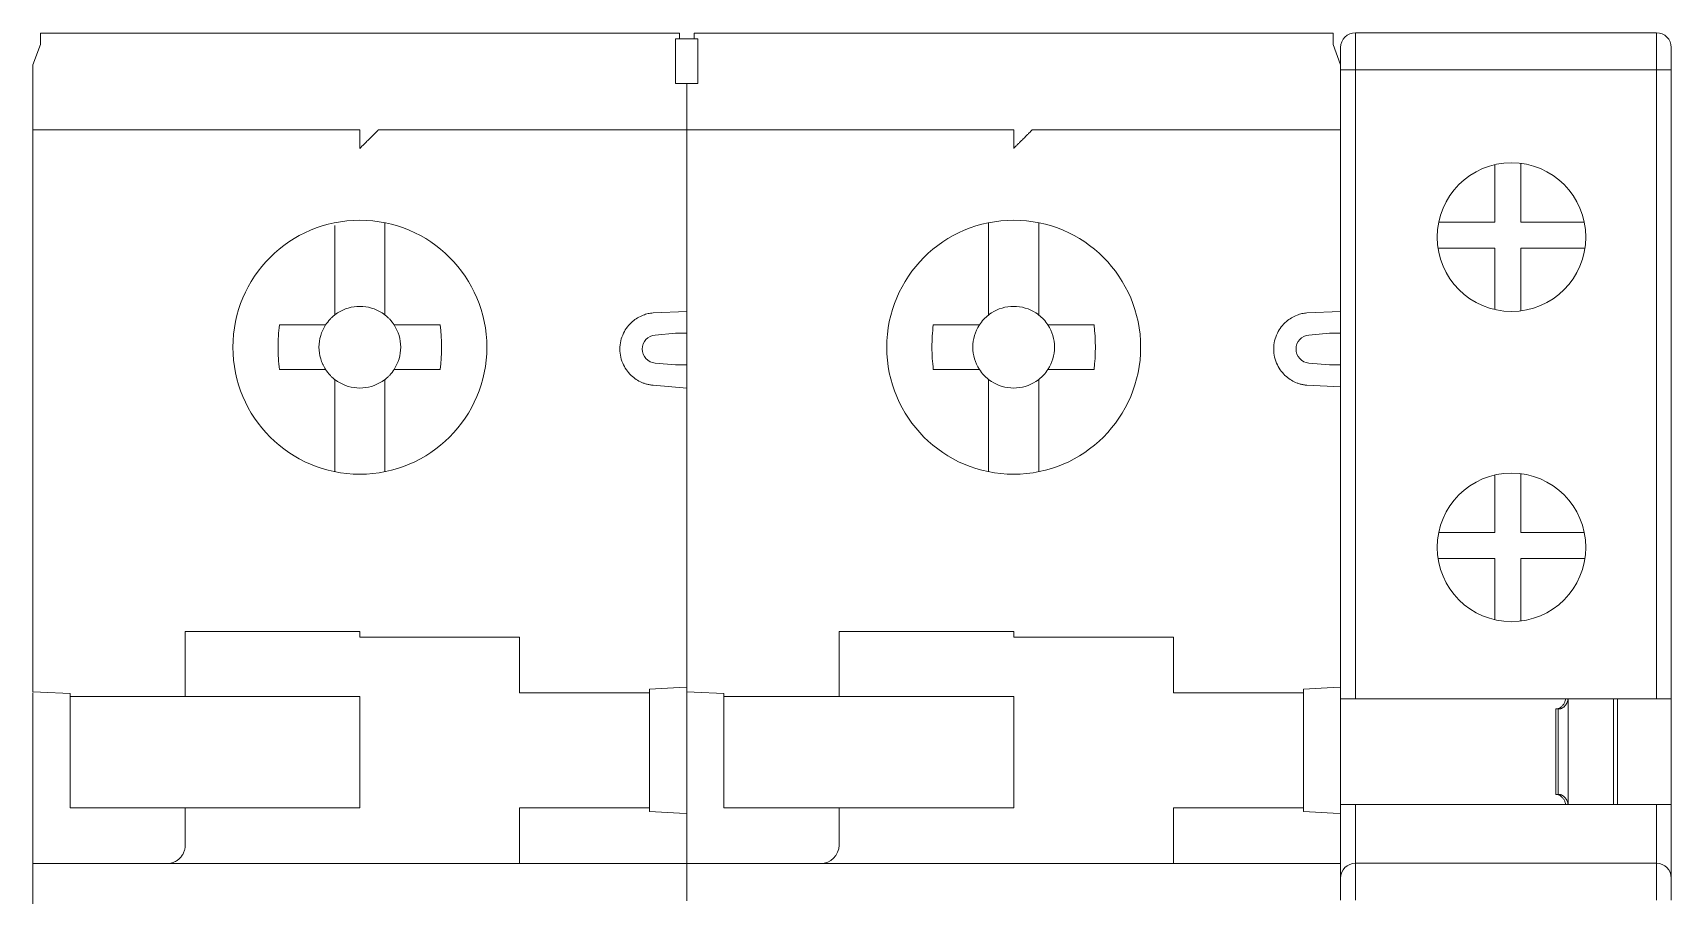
# Model space of a CAD drawing. Header units: millimetres. Extents: x 1359 to 3577, y 1336 to 3557.
# Drawn here: x 1655.37 to 1699.47, y 2789.13 to 2812.34 of the extents above; entities that cross this region are included whole.
import ezdxf

# ---------------------------------------------------------------- set-up
doc = ezdxf.new("R2010")
doc.units = ezdxf.units.MM
doc.layers.add('000-PI-Oprema', color=30, linetype='Continuous', lineweight=5)

msp = doc.modelspace()

# ---------------------------------------------------------------- linework, layer by layer
at = {"layer": '000-PI-Oprema', "color": 0, "lineweight": 0}
for p, q in [((1655.571, 2812.331), (1660.371, 2812.331)), ((1660.371, 2812.331), (1667.991, 2812.331)), ((1667.991, 2812.331), (1672.771, 2812.331)), ((1672.671, 2812.181), (1672.771, 2812.181)), ((1672.771, 2812.181), (1673.171, 2812.181)), ((1673.171, 2812.331), (1677.971, 2812.331)), ((1673.171, 2812.181), (1673.271, 2812.181)), ((1677.971, 2812.331), (1685.591, 2812.331)), ((1685.591, 2812.331), (1690.371, 2812.331)), ((1655.571, 2812.031), (1655.371, 2811.481)), ((1690.571, 2811.481), (1690.371, 2812.031)), ((1655.371, 2811.481), (1655.371, 2808.881)), ((1672.671, 2810.981), (1672.671, 2811.281)), ((1673.271, 2810.981), (1673.271, 2811.281)), ((1690.571, 2811.481), (1690.571, 2808.881)), ((1673.271, 2810.981), (1672.671, 2810.981)), ((1672.971, 2810.981), (1672.971, 2805.161)), ((1664.171, 2809.731), (1655.371, 2809.731)), ((1664.671, 2809.731), (1672.771, 2809.731)), ((1672.771, 2809.731), (1681.771, 2809.731)), ((1682.271, 2809.731), (1690.571, 2809.731)), ((1655.371, 2808.881), (1655.371, 2794.61)), ((1690.571, 2808.881), (1690.571, 2805.161)), ((1663.496, 2807.157), (1663.496, 2805.038)), ((1664.846, 2807.157), (1664.846, 2807.232)), ((1664.846, 2805.038), (1664.846, 2807.157)), ((1681.096, 2807.232), (1681.096, 2807.157)), ((1681.096, 2807.157), (1681.096, 2805.038)), ((1682.446, 2807.157), (1682.446, 2807.232)), ((1682.446, 2805.038), (1682.446, 2807.157)), ((1672.971, 2802.501), (1672.971, 2805.161)), ((1663.496, 2804.75), (1663.496, 2805.038)), ((1664.846, 2804.75), (1664.846, 2805.038)), ((1672.971, 2804.844), (1672.065, 2804.806)), ((1681.096, 2804.75), (1681.096, 2805.038)), ((1682.446, 2804.75), (1682.446, 2805.038)), ((1690.571, 2804.844), (1689.665, 2804.806)), ((1655.371, 2804.531), (1655.366, 2804.518)), ((1662.007, 2804.481), (1662.865, 2804.481)), ((1665.477, 2804.481), (1666.335, 2804.481)), ((1672.671, 2804.257), (1672.117, 2804.209)), ((1679.607, 2804.481), (1680.465, 2804.481)), ((1683.077, 2804.481), (1683.935, 2804.481)), ((1690.271, 2804.257), (1689.717, 2804.209)), ((1690.571, 2804.257), (1690.571, 2803.405)), ((1699.471, 2804.531), (1699.466, 2804.518)), ((1672.671, 2803.405), (1672.117, 2803.454)), ((1690.271, 2803.405), (1689.717, 2803.454)), ((1662.007, 2803.281), (1662.865, 2803.281)), ((1663.496, 2802.725), (1663.496, 2803.013)), ((1664.846, 2802.725), (1664.846, 2803.013)), ((1666.335, 2803.281), (1665.477, 2803.281)), ((1679.607, 2803.281), (1680.465, 2803.281)), ((1681.096, 2802.725), (1681.096, 2803.013)), ((1682.446, 2802.725), (1682.446, 2803.013)), ((1683.935, 2803.281), (1683.077, 2803.281)), ((1663.496, 2802.725), (1663.496, 2800.605)), ((1664.846, 2800.605), (1664.846, 2802.725)), ((1672.065, 2802.856), (1672.971, 2802.777)), ((1672.971, 2802.501), (1672.971, 2794.734)), ((1681.096, 2802.725), (1681.096, 2800.605)), ((1682.446, 2800.605), (1682.446, 2802.725)), ((1689.665, 2802.856), (1690.571, 2802.818)), ((1690.571, 2802.501), (1690.571, 2794.734)), ((1663.496, 2800.605), (1663.496, 2800.531)), ((1664.846, 2800.531), (1664.846, 2800.605)), ((1681.096, 2800.605), (1681.096, 2800.531)), ((1682.446, 2800.531), (1682.446, 2800.605)), ((1655.371, 2798.581), (1655.366, 2798.586)), ((1699.471, 2798.581), (1699.466, 2798.586)), ((1690.576, 2798.381), (1690.571, 2798.381)), ((1659.471, 2796.231), (1664.171, 2796.231)), ((1659.471, 2794.481), (1659.471, 2796.231)), ((1664.171, 2796.231), (1664.171, 2796.081)), ((1664.171, 2796.081), (1668.471, 2796.081)), ((1668.471, 2796.081), (1668.471, 2794.581)), ((1681.771, 2796.231), (1677.071, 2796.231)), ((1677.071, 2794.481), (1677.071, 2796.231)), ((1681.771, 2796.081), (1681.771, 2796.231)), ((1686.071, 2796.081), (1681.771, 2796.081)), ((1686.071, 2794.581), (1686.071, 2796.081)), ((1655.571, 2794.599), (1655.371, 2794.61)), ((1655.371, 2790.405), (1655.371, 2794.581)), ((1655.571, 2794.599), (1656.371, 2794.557)), ((1656.371, 2794.557), (1656.371, 2794.481)), ((1668.871, 2794.581), (1668.471, 2794.581)), ((1668.871, 2794.581), (1671.971, 2794.581)), ((1671.971, 2794.681), (1672.771, 2794.723)), ((1671.971, 2794.581), (1671.971, 2794.681)), ((1671.971, 2791.481), (1671.971, 2794.581)), ((1672.771, 2794.723), (1672.971, 2794.734)), ((1672.971, 2794.734), (1672.971, 2794.61)), ((1672.971, 2794.61), (1673.171, 2794.599)), ((1672.971, 2794.581), (1672.971, 2794.61)), ((1672.971, 2794.581), (1672.971, 2791.329)), ((1673.171, 2794.599), (1673.971, 2794.557)), ((1673.971, 2794.557), (1673.971, 2794.481)), ((1686.471, 2794.581), (1686.071, 2794.581)), ((1689.571, 2794.581), (1686.471, 2794.581)), ((1690.371, 2794.723), (1689.571, 2794.681)), ((1689.571, 2794.581), (1689.571, 2794.681)), ((1689.571, 2791.481), (1689.571, 2794.581)), ((1690.571, 2794.734), (1690.371, 2794.723)), ((1690.571, 2794.734), (1690.571, 2791.329)), ((1656.371, 2794.481), (1659.471, 2794.481)), ((1656.371, 2794.481), (1656.371, 2791.481)), ((1659.471, 2794.481), (1659.871, 2794.481)), ((1659.871, 2794.481), (1664.171, 2794.481)), ((1664.171, 2794.481), (1664.171, 2791.481)), ((1673.971, 2794.481), (1677.071, 2794.481)), ((1673.971, 2794.481), (1673.971, 2791.481)), ((1677.071, 2794.481), (1677.471, 2794.481)), ((1677.471, 2794.481), (1681.771, 2794.481)), ((1681.771, 2794.481), (1681.771, 2791.481)), ((1690.571, 2793.781), (1690.576, 2793.781)), ((1655.366, 2793.576), (1655.371, 2793.581)), ((1699.466, 2793.576), (1699.471, 2793.581)), ((1656.371, 2791.481), (1659.471, 2791.481)), ((1659.871, 2791.481), (1659.471, 2791.481)), ((1659.471, 2791.481), (1659.471, 2790.481)), ((1664.171, 2791.481), (1659.871, 2791.481)), ((1668.471, 2791.481), (1668.871, 2791.481)), ((1668.471, 2789.981), (1668.471, 2791.481)), ((1671.971, 2791.481), (1668.871, 2791.481)), ((1671.971, 2791.381), (1671.971, 2791.481)), ((1677.071, 2791.481), (1673.971, 2791.481)), ((1677.071, 2791.481), (1677.471, 2791.481)), ((1677.071, 2791.481), (1677.071, 2790.481)), ((1681.771, 2791.481), (1677.471, 2791.481)), ((1686.071, 2791.481), (1686.471, 2791.481)), ((1686.071, 2791.481), (1686.071, 2789.981)), ((1689.571, 2791.481), (1686.471, 2791.481)), ((1689.571, 2791.381), (1689.571, 2791.481)), ((1671.971, 2791.381), (1672.771, 2791.339)), ((1672.771, 2791.339), (1672.971, 2791.329)), ((1672.971, 2790.405), (1672.971, 2791.329)), ((1690.371, 2791.339), (1689.571, 2791.381)), ((1690.371, 2791.339), (1690.571, 2791.329)), ((1690.571, 2791.329), (1690.571, 2789.131)), ((1655.371, 2789.131), (1655.371, 2790.405)), ((1672.971, 2790.405), (1672.971, 2789.131)), ((1655.371, 2789.981), (1672.971, 2789.981)), ((1690.571, 2789.981), (1672.971, 2789.981)), ((1655.371, 2764.814), (1655.371, 2789.131)), ((1672.971, 2789.131), (1672.971, 2788.981))]:
    msp.add_line(p, q, dxfattribs=at)
at = {"layer": '000-PI-Oprema', "color": 0, "linetype": 'ByBlock', "lineweight": 0}
for p, q in [((1690.971, 2812.344), (1699.071, 2812.344)), ((1690.971, 2811.344), (1690.971, 2812.344)), ((1699.071, 2811.344), (1699.071, 2812.344)), ((1690.571, 2811.344), (1690.571, 2811.944)), ((1699.471, 2811.944), (1699.471, 2811.344)), ((1690.571, 2794.419), (1690.571, 2811.344)), ((1690.971, 2811.344), (1690.571, 2811.344)), ((1690.971, 2794.419), (1690.971, 2811.344)), ((1690.971, 2811.344), (1699.071, 2811.344)), ((1699.071, 2794.419), (1699.071, 2811.344)), ((1699.471, 2811.344), (1699.071, 2811.344)), ((1699.471, 2811.344), (1699.471, 2794.419)), ((1694.72, 2808.792), (1694.72, 2807.244)), ((1695.42, 2808.828), (1695.42, 2807.244)), ((1693.212, 2807.244), (1694.72, 2807.244)), ((1695.42, 2807.244), (1697.131, 2807.244)), ((1693.194, 2806.544), (1694.72, 2806.544)), ((1694.72, 2806.544), (1694.72, 2804.895)), ((1695.42, 2804.86), (1695.42, 2806.544)), ((1697.149, 2806.544), (1695.42, 2806.544)), ((1694.72, 2800.442), (1694.72, 2798.894)), ((1695.42, 2800.478), (1695.42, 2798.894)), ((1693.212, 2798.894), (1694.72, 2798.894)), ((1695.42, 2798.894), (1697.131, 2798.894)), ((1694.72, 2798.194), (1693.194, 2798.194)), ((1694.72, 2798.194), (1694.72, 2796.545)), ((1697.149, 2798.194), (1695.42, 2798.194)), ((1695.42, 2796.51), (1695.42, 2798.194)), ((1690.971, 2794.419), (1690.571, 2794.419)), ((1690.571, 2794.144), (1690.571, 2794.419)), ((1690.571, 2791.569), (1690.571, 2794.144)), ((1699.071, 2794.419), (1690.971, 2794.419)), ((1696.361, 2791.844), (1696.361, 2794.144)), ((1696.361, 2794.144), (1696.432, 2794.144)), ((1696.432, 2791.844), (1696.432, 2794.144)), ((1696.447, 2794.144), (1696.432, 2794.144)), ((1696.694, 2794.419), (1696.694, 2791.569)), ((1697.916, 2791.569), (1697.916, 2794.419)), ((1698.021, 2794.419), (1698.021, 2791.569)), ((1699.471, 2794.419), (1699.071, 2794.419)), ((1699.471, 2794.419), (1699.471, 2791.569)), ((1690.571, 2789.594), (1690.571, 2791.569)), ((1690.571, 2791.569), (1690.971, 2791.569)), ((1699.071, 2791.569), (1690.971, 2791.569)), ((1690.971, 2791.569), (1690.971, 2789.994)), ((1696.432, 2791.844), (1696.361, 2791.844)), ((1696.447, 2791.844), (1696.432, 2791.844)), ((1699.071, 2791.569), (1699.471, 2791.569)), ((1699.071, 2789.994), (1699.071, 2791.569)), ((1699.471, 2791.569), (1699.471, 2789.594)), ((1699.071, 2789.994), (1690.971, 2789.994)), ((1690.971, 2788.994), (1690.971, 2789.994)), ((1699.071, 2788.994), (1699.071, 2789.994)), ((1690.571, 2788.994), (1690.571, 2789.594)), ((1699.471, 2789.594), (1699.471, 2788.994))]:
    msp.add_line(p, q, dxfattribs=at)
for centre in [(1695.171, 2806.844), (1695.171, 2798.494)]:
    msp.add_circle(centre, 2, dxfattribs=at)
at = {"layer": '000-PI-Oprema', "color": 0, "lineweight": 0}
for centre in [(1664.171, 2803.881), (1681.771, 2803.881)]:
    msp.add_circle(centre, 3.418, dxfattribs=at)
at = {"layer": '000-PI-Oprema', "color": 0, "linetype": 'ByBlock', "lineweight": 0}
for centre, start, end in [((1690.971, 2811.944), 90, 180), ((1699.071, 2811.944), 0, 90), ((1690.971, 2789.594), 90, 180), ((1699.071, 2789.594), 0, 90)]:
    msp.add_arc(centre, 0.4, start, end, dxfattribs=at)
at = {"layer": '000-PI-Oprema', "color": 0, "lineweight": 0}
for centre, radius, start, end in [((1664.171, 2803.881), 1.1, 135, 136.9319), ((1664.171, 2803.881), 1.1, 123.0557, 133.0681), ((1664.171, 2803.881), 1.1, 46.9319, 56.9443), ((1664.171, 2803.881), 1.1, 45, 46.9319), ((1664.171, 2803.881), 1.1, 43.0681, 45), ((1681.771, 2803.881), 1.1, 135, 136.9319), ((1681.771, 2803.881), 1.1, 123.0557, 133.0681), ((1681.771, 2803.881), 1.1, 46.9319, 56.9443), ((1681.771, 2803.881), 1.1, 45, 46.9319), ((1681.771, 2803.881), 1.1, 43.0681, 45), ((1664.171, 2803.881), 1.1, 136.9319, 146.9443), ((1664.171, 2803.881), 1.1, 33.0557, 43.0681), ((1681.771, 2803.881), 1.1, 136.9319, 146.9443), ((1681.771, 2803.881), 1.1, 33.0557, 43.0681), ((1664.171, 2803.881), 1.1, 213.0557, 223.0681), ((1664.171, 2803.881), 1.1, 226.9319, 236.9443), ((1664.171, 2803.881), 1.1, 303.0557, 313.0681), ((1664.171, 2803.881), 1.1, 313.0681, 315), ((1664.171, 2803.881), 1.1, 315, 316.9319), ((1664.171, 2803.881), 1.1, 316.9319, 326.9443), ((1681.771, 2803.881), 1.1, 213.0557, 223.0681), ((1681.771, 2803.881), 1.1, 226.9319, 236.9443), ((1681.771, 2803.881), 1.1, 303.0557, 313.0681), ((1681.771, 2803.881), 1.1, 313.0681, 315), ((1681.771, 2803.881), 1.1, 315, 316.9319), ((1681.771, 2803.881), 1.1, 316.9319, 326.9443), ((1676.571, 2790.481), 0.5, 270, 0)]:
    msp.add_arc(centre, radius, start, end, dxfattribs=at)
for points, knots in [([(1655.571, 2812.031), (1655.571, 2812.057), (1655.571, 2812.112), (1655.571, 2812.187), (1655.571, 2812.252), (1655.571, 2812.298), (1655.571, 2812.326), (1655.571, 2812.329), (1655.571, 2812.331)], [0.2613825, 0.2613825, 0.2613825, 0.2613825, 0.3685854, 0.5000663, 0.6285535, 0.7600358, 0.8779631, 1, 1, 1, 1]), ([(1672.671, 2812.181), (1672.671, 2812.162), (1672.671, 2812.108), (1672.671, 2811.993), (1672.671, 2811.834), (1672.671, 2811.657), (1672.671, 2811.47), (1672.671, 2811.344), (1672.671, 2811.281)], [0.287427, 0.287427, 0.287427, 0.287427, 0.3699948, 0.5001298, 0.629921, 0.7600558, 0.879771, 1, 1, 1, 1]), ([(1672.771, 2812.181), (1672.771, 2812.182), (1672.771, 2812.238), (1672.771, 2812.306), (1672.771, 2812.323), (1672.771, 2812.331)], [0, 0, 0, 0, 0.010834, 0.505413, 1, 1, 1, 1]), ([(1673.171, 2812.331), (1673.171, 2812.323), (1673.171, 2812.306), (1673.171, 2812.238), (1673.171, 2812.182), (1673.171, 2812.181)], [0, 0, 0, 0, 0.494587, 0.989166, 1, 1, 1, 1]), ([(1673.271, 2812.181), (1673.271, 2812.133), (1673.271, 2812.068), (1673.271, 2811.803), (1673.271, 2811.543), (1673.271, 2811.281)], [0.2858647, 0.2858647, 0.2858647, 0.2858647, 0.5, 0.5, 1, 1, 1, 1]), ([(1690.371, 2812.031), (1690.371, 2812.088), (1690.371, 2812.141), (1690.371, 2812.277), (1690.371, 2812.331), (1690.371, 2812.331)], [0.262243, 0.262243, 0.262243, 0.262243, 0.5, 0.5, 1, 1, 1, 1]), ([(1664.171, 2809.731), (1664.171, 2809.73), (1664.171, 2809.729), (1664.171, 2809.716), (1664.171, 2809.694), (1664.171, 2809.652), (1664.171, 2809.588), (1664.171, 2809.508), (1664.171, 2809.42), (1664.171, 2809.326), (1664.171, 2809.263), (1664.171, 2809.231)], [0, 0, 0, 0, 0.080758, 0.160392, 0.240099, 0.368585, 0.500066, 0.628554, 0.760036, 0.877963, 1, 1, 1, 1]), ([(1664.671, 2809.731), (1664.671, 2809.731), (1664.669, 2809.73), (1664.66, 2809.72), (1664.645, 2809.706), (1664.624, 2809.684), (1664.597, 2809.657), (1664.564, 2809.624), (1664.517, 2809.577), (1664.45, 2809.51), (1664.369, 2809.428), (1664.274, 2809.334), (1664.209, 2809.269), (1664.171, 2809.231)], [0, 0, 0, 0, 0.056117, 0.113833, 0.173777, 0.236509, 0.302522, 0.372235, 0.446007, 0.56933, 0.712859, 0.83153, 1, 1, 1, 1]), ([(1681.771, 2809.231), (1681.771, 2809.362), (1681.771, 2809.492), (1681.771, 2809.677), (1681.771, 2809.731), (1681.771, 2809.731)], [0, 0, 0, 0, 0.5, 0.5, 1, 1, 1, 1]), ([(1681.771, 2809.231), (1681.793, 2809.253), (1681.837, 2809.296), (1681.901, 2809.361), (1681.972, 2809.432), (1682.049, 2809.509), (1682.125, 2809.585), (1682.188, 2809.648), (1682.235, 2809.695), (1682.266, 2809.726), (1682.269, 2809.729), (1682.271, 2809.731)], [0, 0, 0, 0, 0.097283, 0.192791, 0.287384, 0.42418, 0.554334, 0.675821, 0.789691, 0.896334, 1, 1, 1, 1]), ([(1690.571, 2805.16), (1690.571, 2805.16), (1690.571, 2805.158), (1690.571, 2805.145), (1690.571, 2805.123), (1690.571, 2805.084), (1690.571, 2805.014), (1690.571, 2804.901), (1690.571, 2804.763), (1690.571, 2804.606), (1690.571, 2804.435), (1690.571, 2804.316), (1690.571, 2804.257)], [0, 0, 0, 0, 0.062572, 0.124512, 0.186422, 0.248903, 0.373491, 0.498598, 0.623567, 0.749199, 0.874318, 1, 1, 1, 1]), ([(1664.771, 2804.803), (1664.594, 2804.919), (1664.383, 2804.981), (1663.96, 2804.981), (1663.749, 2804.919), (1663.571, 2804.803)], [0, 0, 0, 0, 0.5, 0.5, 1, 1, 1, 1]), ([(1672.065, 2802.856), (1672.034, 2802.86), (1671.974, 2802.867), (1671.885, 2802.888), (1671.774, 2802.924), (1671.645, 2802.987), (1671.5, 2803.092), (1671.368, 2803.231), (1671.259, 2803.408), (1671.187, 2803.611), (1671.163, 2803.831), (1671.187, 2804.052), (1671.259, 2804.254), (1671.368, 2804.432), (1671.499, 2804.57), (1671.645, 2804.676), (1671.788, 2804.744), (1671.929, 2804.789), (1672.019, 2804.8), (1672.065, 2804.806)], [0, 0, 0, 0, 0.031513, 0.062833, 0.094232, 0.152293, 0.210532, 0.279327, 0.348301, 0.424071, 0.50002, 0.57579, 0.651739, 0.720534, 0.789508, 0.84757, 0.905809, 0.95275, 1, 1, 1, 1]), ([(1682.371, 2804.803), (1682.194, 2804.919), (1681.983, 2804.981), (1681.56, 2804.981), (1681.349, 2804.919), (1681.171, 2804.803)], [0, 0, 0, 0, 0.5, 0.5, 1, 1, 1, 1]), ([(1689.665, 2802.856), (1689.634, 2802.86), (1689.574, 2802.867), (1689.485, 2802.888), (1689.374, 2802.924), (1689.245, 2802.987), (1689.1, 2803.092), (1688.968, 2803.231), (1688.859, 2803.408), (1688.787, 2803.611), (1688.763, 2803.831), (1688.787, 2804.052), (1688.859, 2804.254), (1688.968, 2804.432), (1689.099, 2804.57), (1689.245, 2804.676), (1689.388, 2804.744), (1689.529, 2804.789), (1689.619, 2804.8), (1689.665, 2804.806)], [0, 0, 0, 0, 0.031513, 0.062833, 0.094232, 0.152293, 0.210532, 0.279327, 0.348301, 0.424071, 0.50002, 0.57579, 0.651739, 0.720534, 0.789508, 0.84757, 0.905809, 0.95275, 1, 1, 1, 1]), ([(1662.007, 2804.481), (1661.983, 2804.282), (1661.959, 2803.881), (1661.983, 2803.48), (1662.008, 2803.281), (1662.007, 2803.281)], [-0.000008, -0.000008, -0.000008, -0.000008, 0.499992, 0.999992, 1, 1, 1, 1]), ([(1665.477, 2804.481), (1665.41, 2804.481), (1665.285, 2804.481), (1665.154, 2804.481), (1665.093, 2804.481)], [0, 0, 0, 0, 0.54278, 1, 1, 1, 1]), ([(1672.117, 2803.454), (1672.024, 2803.462), (1671.934, 2803.506), (1671.808, 2803.644), (1671.771, 2803.738), (1671.771, 2803.925), (1671.808, 2804.018), (1671.934, 2804.156), (1672.024, 2804.2), (1672.117, 2804.209)], [0, 0, 0, 0, 0.25, 0.25, 0.5, 0.5, 0.75, 0.75, 1, 1, 1, 1]), ([(1672.971, 2804.257), (1672.971, 2804.257), (1672.939, 2804.257), (1672.828, 2804.257), (1672.75, 2804.257), (1672.671, 2804.257)], [0, 0, 0, 0, 0.5, 0.5, 1, 1, 1, 1]), ([(1679.607, 2804.481), (1679.583, 2804.282), (1679.559, 2803.881), (1679.583, 2803.48), (1679.608, 2803.281), (1679.607, 2803.281)], [0, 0, 0, 0, 0.5, 1, 1.000008, 1.000008, 1.000008, 1.000008]), ([(1683.077, 2804.481), (1683.01, 2804.481), (1682.885, 2804.481), (1682.754, 2804.481), (1682.693, 2804.481)], [0, 0, 0, 0, 0.54278, 1, 1, 1, 1]), ([(1689.717, 2803.454), (1689.624, 2803.462), (1689.534, 2803.506), (1689.408, 2803.644), (1689.371, 2803.738), (1689.371, 2803.925), (1689.408, 2804.018), (1689.534, 2804.156), (1689.624, 2804.2), (1689.717, 2804.209)], [0, 0, 0, 0, 0.25, 0.25, 0.5, 0.5, 0.75, 0.75, 1, 1, 1, 1]), ([(1690.571, 2804.257), (1690.571, 2804.257), (1690.539, 2804.257), (1690.428, 2804.257), (1690.35, 2804.257), (1690.271, 2804.257)], [0, 0, 0, 0, 0.5, 0.5, 1, 1, 1, 1]), ([(1663.249, 2803.281), (1663.251, 2803.283), (1663.249, 2803.281), (1663.249, 2803.282), (1663.249, 2803.282), (1663.249, 2803.282), (1663.249, 2803.283), (1663.248, 2803.284), (1663.246, 2803.286), (1663.243, 2803.291), (1663.237, 2803.301), (1663.225, 2803.321), (1663.202, 2803.361), (1663.16, 2803.443), (1663.095, 2803.617), (1663.071, 2803.776), (1663.071, 2803.881)], [0, 0, 0, 0, 0.000244, 0.000244, 0.000488, 0.000977, 0.001953, 0.003906, 0.007813, 0.015625, 0.03125, 0.0625, 0.125, 0.25, 0.5, 1, 1, 1, 1]), ([(1680.849, 2803.281), (1680.849, 2803.281), (1680.734, 2803.459), (1680.671, 2803.67), (1680.671, 2803.881)], [0, 0, 0, 0, 0.0000079, 0.5000079, 0.5000079, 0.5000079, 0.5000079]), ([(1672.971, 2803.405), (1672.971, 2803.405), (1672.942, 2803.405), (1672.825, 2803.405), (1672.742, 2803.405), (1672.671, 2803.405)], [0, 0, 0, 0, 0.5, 0.5, 1, 1, 1, 1]), ([(1690.571, 2803.405), (1690.571, 2803.405), (1690.542, 2803.405), (1690.425, 2803.405), (1690.342, 2803.405), (1690.271, 2803.405)], [0, 0, 0, 0, 0.5, 0.5, 1, 1, 1, 1]), ([(1690.571, 2803.405), (1690.571, 2803.376), (1690.571, 2803.316), (1690.571, 2803.229), (1690.571, 2803.142), (1690.571, 2803.031), (1690.571, 2802.899), (1690.571, 2802.762), (1690.571, 2802.648), (1690.571, 2802.566), (1690.571, 2802.512), (1690.571, 2802.505), (1690.571, 2802.502)], [0, 0, 0, 0, 0.06314, 0.125631, 0.188079, 0.251095, 0.376332, 0.501694, 0.62641, 0.751388, 0.875439, 1, 1, 1, 1]), ([(1662.865, 2803.281), (1662.933, 2803.281), (1663.057, 2803.281), (1663.189, 2803.281), (1663.249, 2803.281)], [0, 0, 0, 0, 0.54278, 1, 1, 1, 1]), ([(1663.571, 2802.959), (1663.749, 2802.844), (1663.96, 2802.781), (1664.383, 2802.781), (1664.594, 2802.844), (1664.771, 2802.959)], [0, 0, 0, 0, 0.5, 0.5, 1, 1, 1, 1]), ([(1665.477, 2803.281), (1665.41, 2803.281), (1665.286, 2803.281), (1665.154, 2803.281), (1665.093, 2803.281)], [0, 0, 0, 0, 0.540007, 1, 1, 1, 1]), ([(1680.465, 2803.281), (1680.533, 2803.281), (1680.657, 2803.281), (1680.789, 2803.281), (1680.849, 2803.281)], [0, 0, 0, 0, 0.54278, 1, 1, 1, 1]), ([(1681.171, 2802.959), (1681.349, 2802.844), (1681.56, 2802.781), (1681.983, 2802.781), (1682.194, 2802.844), (1682.371, 2802.959)], [0, 0, 0, 0, 0.5, 0.5, 1, 1, 1, 1]), ([(1683.077, 2803.281), (1683.01, 2803.281), (1682.886, 2803.281), (1682.754, 2803.281), (1682.693, 2803.281)], [0, 0, 0, 0, 0.540007, 1, 1, 1, 1]), ([(1658.971, 2789.981), (1658.992, 2789.982), (1659.029, 2789.983), (1659.082, 2789.993), (1659.125, 2790.005), (1659.182, 2790.026), (1659.25, 2790.062), (1659.327, 2790.125), (1659.389, 2790.201), (1659.436, 2790.29), (1659.466, 2790.385), (1659.469, 2790.45), (1659.471, 2790.481)], [0, 0, 0, 0, 0.090538, 0.168629, 0.234274, 0.28748, 0.430983, 0.554467, 0.680811, 0.79553, 0.900937, 1, 1, 1, 1])]:
    msp.add_open_spline(points, degree=3, knots=knots, dxfattribs=at)
for points in [[(1663.393, 2804.659), (1663.402, 2804.668), (1663.411, 2804.676), (1663.42, 2804.685)], [(1680.993, 2804.659), (1681.002, 2804.668), (1681.011, 2804.676), (1681.02, 2804.685)], [(1663.249, 2804.481), (1663.115, 2804.481), (1662.989, 2804.481), (1662.865, 2804.481)], [(1663.071, 2803.881), (1663.071, 2804.093), (1663.134, 2804.304), (1663.249, 2804.481)], [(1665.271, 2803.881), (1665.271, 2804.093), (1665.209, 2804.304), (1665.093, 2804.481)], [(1666.335, 2803.281), (1666.383, 2803.679), (1666.383, 2804.083), (1666.335, 2804.481)], [(1680.849, 2804.481), (1680.715, 2804.481), (1680.589, 2804.481), (1680.465, 2804.481)], [(1680.671, 2803.881), (1680.671, 2804.093), (1680.734, 2804.304), (1680.849, 2804.481)], [(1682.871, 2803.881), (1682.871, 2804.093), (1682.809, 2804.304), (1682.693, 2804.481)], [(1683.935, 2803.281), (1683.983, 2803.679), (1683.983, 2804.083), (1683.935, 2804.481)], [(1665.093, 2803.281), (1665.209, 2803.459), (1665.271, 2803.67), (1665.271, 2803.881)], [(1682.693, 2803.281), (1682.809, 2803.459), (1682.871, 2803.67), (1682.871, 2803.881)], [(1663.393, 2803.103), (1663.385, 2803.112), (1663.376, 2803.121), (1663.368, 2803.13)], [(1663.42, 2803.078), (1663.411, 2803.086), (1663.402, 2803.095), (1663.393, 2803.103)], [(1680.993, 2803.103), (1680.985, 2803.112), (1680.976, 2803.121), (1680.968, 2803.13)], [(1681.02, 2803.078), (1681.011, 2803.086), (1681.002, 2803.095), (1680.993, 2803.103)]]:
    msp.add_open_spline(points, degree=3, dxfattribs=at)
at = {"layer": '000-PI-Oprema', "color": 0, "linetype": 'ByBlock', "lineweight": 0}
for points, knots in [([(1696.367, 2794.144), (1696.387, 2794.144), (1696.428, 2794.15), (1696.489, 2794.18), (1696.545, 2794.227), (1696.589, 2794.289), (1696.616, 2794.355), (1696.624, 2794.4), (1696.625, 2794.419)], [0, 0, 0, 0, 0.175589, 0.351177, 0.526766, 0.702354, 0.877943, 1, 1, 1, 1]), ([(1696.693, 2794.419), (1696.692, 2794.407), (1696.691, 2794.395), (1696.687, 2794.373), (1696.684, 2794.363), (1696.678, 2794.343), (1696.675, 2794.334), (1696.664, 2794.305), (1696.655, 2794.288), (1696.639, 2794.263), (1696.633, 2794.254), (1696.621, 2794.239), (1696.608, 2794.224), (1696.595, 2794.212), (1696.581, 2794.199), (1696.574, 2794.194), (1696.553, 2794.178), (1696.539, 2794.169), (1696.517, 2794.159), (1696.51, 2794.157), (1696.496, 2794.152), (1696.49, 2794.15), (1696.47, 2794.145), (1696.458, 2794.144), (1696.447, 2794.144)], [0, 0, 0, 0, 0.078296, 0.078296, 0.144132, 0.144132, 0.209968, 0.209968, 0.34164, 0.34164, 0.407476, 0.407476, 0.473312, 0.539148, 0.539148, 0.604984, 0.604984, 0.736656, 0.736656, 0.802492, 0.802492, 0.868328, 0.868328, 1, 1, 1, 1]), ([(1696.625, 2791.569), (1696.624, 2791.588), (1696.616, 2791.633), (1696.589, 2791.699), (1696.545, 2791.761), (1696.489, 2791.808), (1696.428, 2791.837), (1696.387, 2791.844), (1696.367, 2791.844)], [0, 0, 0, 0, 0.122057, 0.297646, 0.473234, 0.648823, 0.824411, 1, 1, 1, 1]), ([(1696.447, 2791.844), (1696.458, 2791.844), (1696.47, 2791.843), (1696.49, 2791.838), (1696.496, 2791.836), (1696.51, 2791.831), (1696.517, 2791.828), (1696.539, 2791.818), (1696.553, 2791.81), (1696.574, 2791.794), (1696.581, 2791.789), (1696.595, 2791.776), (1696.608, 2791.763), (1696.621, 2791.749), (1696.633, 2791.733), (1696.639, 2791.725), (1696.655, 2791.7), (1696.664, 2791.682), (1696.675, 2791.654), (1696.678, 2791.644), (1696.684, 2791.625), (1696.687, 2791.615), (1696.691, 2791.593), (1696.692, 2791.581), (1696.693, 2791.569)], [0, 0, 0, 0, 0.131674, 0.131674, 0.197511, 0.197511, 0.263348, 0.263348, 0.395022, 0.395022, 0.460859, 0.460859, 0.526697, 0.592534, 0.592534, 0.658371, 0.658371, 0.790045, 0.790045, 0.855882, 0.855882, 0.921719, 0.921719, 1, 1, 1, 1])]:
    msp.add_open_spline(points, degree=3, knots=knots, dxfattribs=at)

doc.saveas('drawing.dxf')
